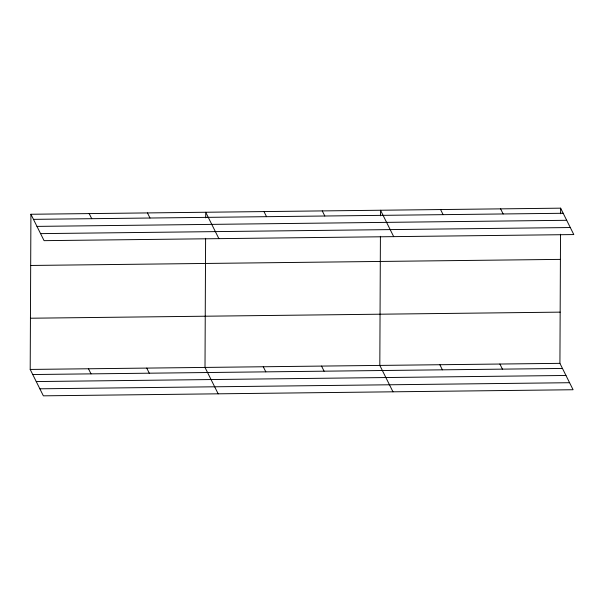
<?xml version="1.0" encoding="UTF-8"?>
<svg xmlns="http://www.w3.org/2000/svg" width="604" height="604" viewBox="0 0 604 604"><rect width="100%" height="100%" fill="white"/><g stroke="black" fill="none" stroke-linecap="round" stroke-linejoin="round"><path stroke-width="0.91" d="M560.52 234.239L559.923 363.344L573.083 389.739L43.36 395.831L30.2 369.437L30.917 214.261L560.64 208.169L573.8 234.563L44.077 240.656L30.917 214.261M205.602 238.316L205.005 367.428L218.172 393.823M205.7 217.833L205.722 212.253L218.882 238.648M380.414 236.307L379.818 365.412L392.978 391.815M380.505 215.824L380.535 210.237L393.695 236.64M560.61 213.756L560.64 208.169M33.462 219.358L563.185 213.272M36.965 226.387L566.688 220.294M40.574 233.627L570.297 227.534M30.683 265.466L560.406 259.38M30.434 318.225L560.157 312.14M30.2 369.437L559.923 363.344M32.744 374.533L562.467 368.448M36.248 381.562L565.971 375.469M39.856 388.802L569.58 382.709M500.603 208.863L503.147 213.959M440.565 209.55L443.109 214.647M499.886 364.038L502.43 369.135M439.855 364.725L442.392 369.822M322.264 210.909L324.809 216.006M263.993 211.581L266.538 216.677M321.547 366.084L324.091 371.181M263.276 366.756L265.82 371.853M147.452 212.918L149.996 218.021M89.188 213.589L91.725 218.686M146.742 368.093L149.279 373.197M88.471 368.765L91.015 373.861"/></g></svg>
